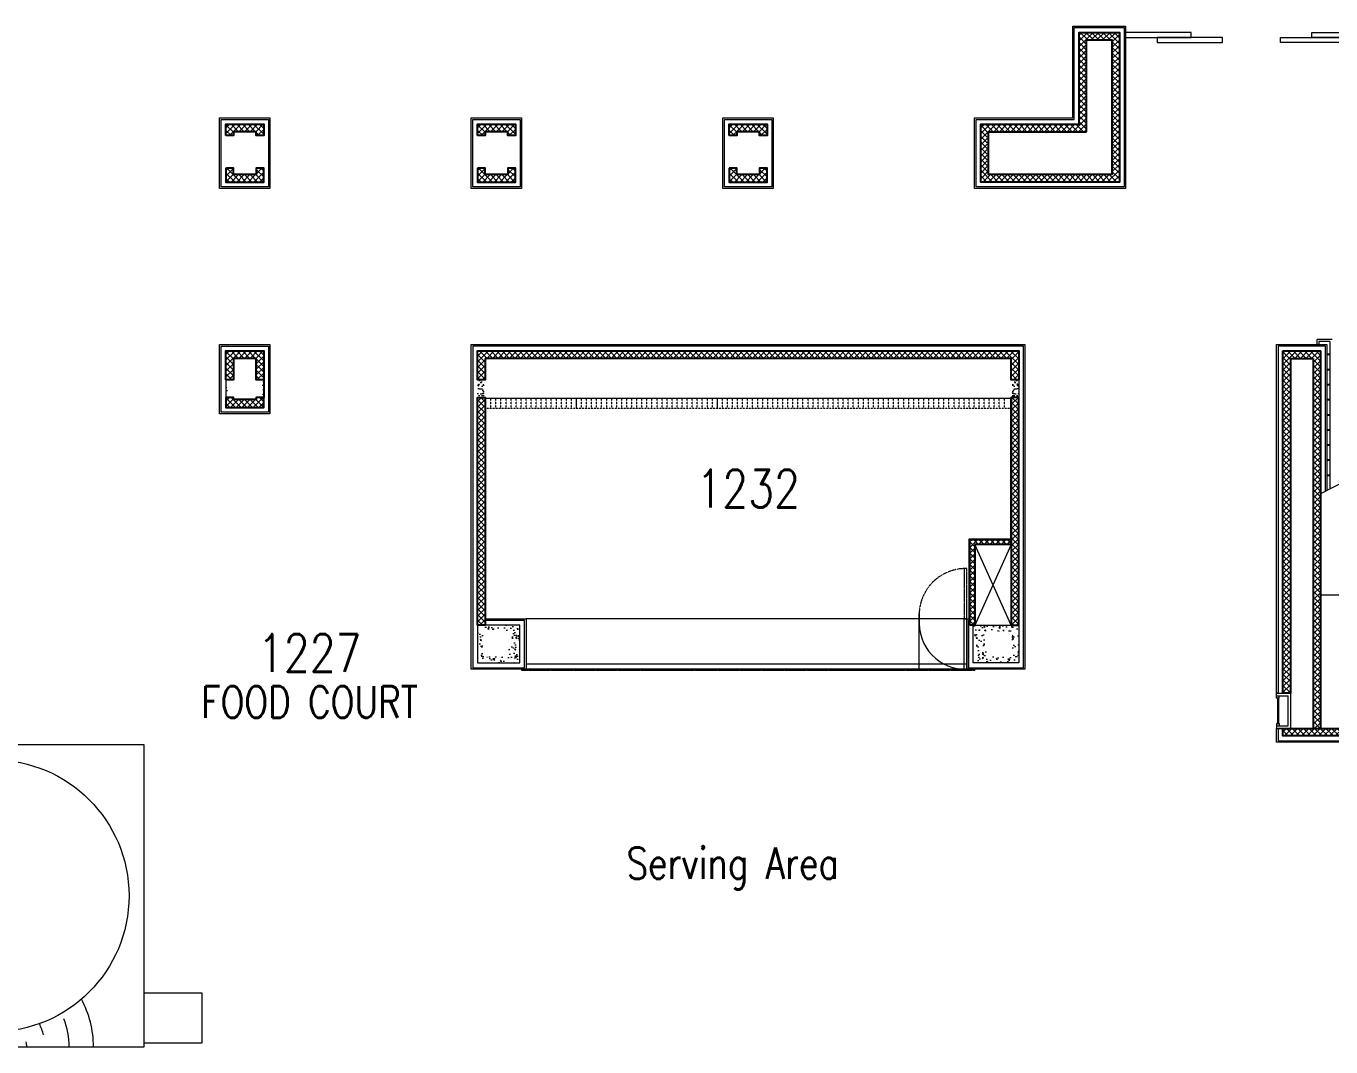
# Model space of a CAD drawing. Header units: inches. Extents: x 13084 to 220150, y 6494 to 167180.
# Drawn here: x 63770 to 89693, y 80630 to 100905 of the extents above; entities that cross this region are included whole.
import ezdxf
from ezdxf.enums import TextEntityAlignment as Align

# ---------------------------------------------------------------- set-up
doc = ezdxf.new("R2010")
doc.units = ezdxf.units.IN
doc.header["$MEASUREMENT"] = 0
doc.linetypes.add('Ground Floor$0$HIDDEN', pattern=[0.375, 0.25, -0.125])
for name, color, linetype, lineweight in [('Ground Floor$0$A-G23-M-Stairs-Concrete', 251, 'Continuous', 25), ('Ground Floor$0$A-G23-M-Stairs-Railings', 251, 'Continuous', 15), ('Ground Floor$0$A-G250-M-Walls-Blockwork', 7, 'Continuous', 25), ('Ground Floor$0$A-G250-M-Walls-Concrete', 7, 'Continuous', 20), ('Ground Floor$0$A-G250-M-Water-Features', 251, 'Continuous', 20), ('Ground Floor$0$A-G252-H-Internal-Walls', 251, 'Continuous', 9), ('Ground Floor$0$A-G312-M-Wall-Cladding-Panel', 7, 'Continuous', 9), ('Ground Floor$0$A-G312-M-Wall-Finish-Plaster', 7, 'Continuous', 15), ('Ground Floor$0$A-G322-M-Door', 251, 'Continuous', 15), ('Ground Floor$0$A-G4-M-Furniture-and-Fittings', 251, 'Continuous', 9), ('Ground Floor$0$A-G4-M-Furniture-Built-In', 251, 'Continuous', 9), ('Ground Floor$0$A-G52-M-Plinth', 251, 'Continuous', 9), ('Ground Floor$0$A-G572-Fire-Hose-Cabinet', 251, 'Continuous', 15), ('Ground Floor$0$A-G731-G-Site-Water-Features', 251, 'Continuous', 9), ('Ground Floor$0$A-Z036-G-Stair-Symbology', 251, 'Continuous', 15), ('Ground Floor$0$A-Z036-G-Void-Symbology', 251, 'Continuous', 9), ('Ground Floor$0$Z-Z001-S-Room-Name-Identification-250', 7, 'Continuous', 15), ('Z-Z001-S-Room-Name-Identification-250', 7, 'Continuous', 15)]:
    doc.layers.add(name, color=color, linetype=linetype, lineweight=lineweight)
doc.styles.add('Ground Floor$0$Tag-RomanS', font='romans.shx', dxfattribs={"width": 0.8})
doc.styles.add('Tag-RomanS', font='romans.shx', dxfattribs={"width": 0.8})
pattern_1 = [(45, (31615.24, 164129.57), (-56.1266, 56.1266), []), (135, (31615.24, 164129.57), (-56.1266, -56.1266), [])]
pattern_2 = [(140, (31615.24, 164129.57), (23.90863, 273.277), [28.575, -314.325]), (85, (31615.24, 164129.57), (-286.585, -52.8642), [22.86, -251.46]), (190.451, (31617.23, 164152.34), (-262.675, 220.41375), [24.285, -267.135]), (136.1842, (31539.04, 164129.57), (63.0635, 406.6186), [42.8625, -471.4875]), (186.6356, (31544.3, 164163.45), (-371.1383, 356.1064), [36.4275, -400.7025]), (81.184, (31539.04, 164129.57), (-371.1377, 356.107), [34.29, -377.19]), (111, (31558.09, 164167.67), (153.3983, 227.4223), [28.575, -314.325]), (56, (31558.1, 164167.67), (-276.28195, 92.703), [22.86, -251.46]), (161.4514, (31570.87, 164186.62), (-122.8843, 320.1247), [24.285, -267.135]), (127.5, (31615.24, 164129.57), (-126.83256, 4.6329), [0, -248.412, 0, -255.27, 0, -252.4125]), (97.5, (31615.24, 164129.57), (-150.27086, 100.2295), [0, -145.542, 0, -242.697, 0, -96.2025]), (57.5, (31615.24, 164044.61), (8.59312, 203.38589), [0, -95.25, 0, -297.18, 0, -394.335]), (47.5, (31615.24, 164006.5), (-38.13974, 222.19377), [0, -123.825, 0, -197.358, 0, -280.035])]
pattern_3 = [(140, (31615.24, 164129.57), (15.93909, 182.18467), [19.05, -209.55]), (85, (31615.24, 164129.57), (-191.05664, -35.24283), [15.24, -167.64]), (190.451, (31616.57, 164144.75), (-175.1167, 146.9425), [16.19, -178.09]), (136.1842, (31564.44, 164129.57), (42.0423, 271.07904), [28.575, -314.325]), (186.6356, (31567.94, 164152.16), (-247.42556, 237.4042), [24.285, -267.135]), (81.184, (31564.44, 164129.57), (-247.4251, 237.4046), [22.86, -251.46]), (111, (31577.14, 164154.97), (102.26552, 151.61488), [19.05, -209.55]), (56, (31577.14, 164154.97), (-184.18797, 61.80203), [15.24, -167.64]), (161.4514, (31585.66, 164167.6), (-81.92286, 213.4165), [16.19, -178.09]), (127.5, (31615.24, 164129.57), (-84.55504, 3.088603), [0, -165.608, 0, -170.18, 0, -168.275]), (97.5, (31615.24, 164129.57), (-100.180575, 66.81966), [0, -97.028, 0, -161.798, 0, -64.135]), (57.5, (31615.24, 164072.93), (5.728744, 135.590595), [0, -63.5, 0, -198.12, 0, -262.89]), (47.5, (31615.24, 164047.53), (-25.42649, 148.12918), [0, -82.55, 0, -131.572, 0, -186.69])]

# ---------------------------------------------------------------- blocks, each defined once
blk = doc.blocks.new('Ground Floor$0$d67')
at = {"layer": 'Ground Floor$0$A-G322-M-Door'}
for points in [[(54000, -63575), (54000, -63675), (55300, -63675), (55300, -63575), (54000, -63575)], [(54625, -63675), (54625, -63775), (55925, -63775), (55925, -63675), (54625, -63675)]]:
    blk.add_lwpolyline(points, dxfattribs=at)
at = {"layer": 'Ground Floor$0$A-G322-M-Door', "elevation": 0}
for points in [[(58375, -63675), (58375, -63775), (57075, -63775), (57075, -63675), (58375, -63675)], [(59000, -63575), (59000, -63675), (57700, -63675), (57700, -63575), (59000, -63575)]]:
    blk.add_lwpolyline(points, dxfattribs=at)
blk = doc.blocks.new('Ground Floor$0$tag-roomname')
at = {"lineweight": 18, "ltscale": 0.01, "style": 'Ground Floor$0$Tag-RomanS', "width": 0.8}
blk.add_attdef('ROOM_NO_2', text='', height=3, dxfattribs=at).set_placement((0, 1.61), align=Align.MIDDLE_CENTER)
at = {"linetype": 'ByBlock', "lineweight": 13, "ltscale": 0.01, "style": 'Ground Floor$0$Tag-RomanS', "width": 0.8, "flags": 1}
for tag, p in [('ROOM_NAME_1', (0, -2.29)), ('AREA', (0, -5.74))]:
    blk.add_attdef(tag, text='', height=2.8, dxfattribs=at).set_placement(p, align=Align.MIDDLE_CENTER)
blk = doc.blocks.new('Ground Floor$0$FHC')
at = {"ltscale": 0.2}
for p, q in [((700, 280), (0, 280)), ((0, 0), (0, 280)), ((700, 0), (700, 280)), ((50, 0), (0, 0)), ((650, 230), (50, 230)), ((50, 0), (50, 230)), ((100, 50), (50, 50)), ((50, 0), (50, 50)), ((100, 0), (50, 0)), ((100, 50), (100, 0)), ((100, 35), (600, 35)), ((100, 15), (600, 15)), ((600, 0), (600, 50)), ((600, 50), (650, 50)), ((600, 0), (650, 0)), ((650, 0), (650, 230)), ((650, 0), (650, 50)), ((650, 0), (700, 0))]:
    blk.add_line(p, q, dxfattribs=at)
blk = doc.blocks.new('tag-roomname')
at = {"lineweight": 18, "ltscale": 0.01, "style": 'Tag-RomanS', "width": 0.8}
blk.add_attdef('ROOM_NO_2', text='', height=3, dxfattribs=at).set_placement((0, 1.61), align=Align.MIDDLE_CENTER)
at = {"linetype": 'ByBlock', "lineweight": 15, "ltscale": 0.01, "style": 'Tag-RomanS', "width": 0.8}
blk.add_attdef('ROOM_NAME_1', text='', height=2.5, dxfattribs=at).set_placement((0, -2.29), align=Align.MIDDLE_CENTER)
at = {"linetype": 'ByBlock', "lineweight": 15, "ltscale": 0.01, "style": 'Tag-RomanS', "width": 0.8, "flags": 1}
blk.add_attdef('AREA', text='', height=2.5, dxfattribs=at).set_placement((0, -5.74), align=Align.MIDDLE_CENTER)

msp = doc.modelspace()

# ---------------------------------------------------------------- hatches: boundary and pattern name
at = {"layer": 'Ground Floor$0$A-G252-H-Internal-Walls'}
h = msp.add_hatch(dxfattribs=at)
h.set_pattern_fill('ANSI37', color=256, scale=25, style=0)
h.set_pattern_definition([(135, (144615.24, 164129.57), (56.1266, 56.1266), []), (45, (144615.24, 164129.57), (56.1266, -56.1266), [])])
h.paths.add_polyline_path([(84696, 100780), (85490, 100780), (85490, 97805), (82743, 97805), (82743, 98955), (84696, 98955)])
h.paths.add_polyline_path([(84846, 98805), (82893, 98805), (82893, 98730), (82865, 98730), (82865, 98080), (82893, 98080), (82893, 97955), (85340, 97955), (85340, 100630), (84846, 100630)], flags=16)
h = msp.add_hatch(dxfattribs=at)
h.set_pattern_fill('ANSI37', color=256, scale=25, style=0)
h.set_pattern_definition([(315, (-18384.76, 32629.57), (-56.1266, -56.1266), []), (225, (-18384.76, 32629.57), (-56.1266, 56.1266), [])])
h.paths.add_polyline_path([(67740, 98730), (67740, 98955), (68490, 98955), (68490, 98730), (68340, 98730), (68340, 98805), (67890, 98805), (67890, 98730)])
h = msp.add_hatch(dxfattribs=at)
h.set_pattern_fill('ANSI37', color=256, scale=25, style=0)
h.set_pattern_definition([(315, (-13384.76, 32629.57), (-56.1266, -56.1266), []), (225, (-13384.76, 32629.57), (-56.1266, 56.1266), [])])
h.paths.add_polyline_path([(72740, 98730), (72740, 98955), (73490, 98955), (73490, 98730), (73340, 98730), (73340, 98805), (72890, 98805), (72890, 98730)])
h = msp.add_hatch(dxfattribs=at)
h.set_pattern_fill('ANSI37', color=256, scale=25, style=0)
h.set_pattern_definition([(315, (-8384.76, 32629.57), (-56.1266, -56.1266), []), (225, (-8384.76, 32629.57), (-56.1266, 56.1266), [])])
h.paths.add_polyline_path([(77740, 98730), (77740, 98955), (78490, 98955), (78490, 98730), (78340, 98730), (78340, 98805), (77890, 98805), (77890, 98730)])
h = msp.add_hatch(dxfattribs=at)
h.set_pattern_fill('ANSI37', color=256, scale=25, style=0)
h.set_pattern_definition([(45, (-18384.76, 164129.57), (-56.1266, 56.1266), []), (135, (-18384.76, 164129.57), (-56.1266, -56.1266), [])])
h.paths.add_polyline_path([(67740, 98080), (67740, 97805), (68490, 97805), (68490, 98080), (68340, 98080), (68340, 97955), (67890, 97955), (67890, 98080)])
h = msp.add_hatch(dxfattribs=at)
h.set_pattern_fill('ANSI37', color=256, scale=25, style=0)
h.set_pattern_definition([(45, (-13384.76, 164129.57), (-56.1266, 56.1266), []), (135, (-13384.76, 164129.57), (-56.1266, -56.1266), [])])
h.paths.add_polyline_path([(72740, 98080), (72740, 97805), (73490, 97805), (73490, 98080), (73340, 98080), (73340, 97955), (72890, 97955), (72890, 98080)])
h = msp.add_hatch(dxfattribs=at)
h.set_pattern_fill('ANSI37', color=256, scale=25, style=0)
h.set_pattern_definition([(45, (-8384.76, 164129.57), (-56.1266, 56.1266), []), (135, (-8384.76, 164129.57), (-56.1266, -56.1266), [])])
h.paths.add_polyline_path([(77740, 98080), (77740, 97805), (78490, 97805), (78490, 98080), (78340, 98080), (78340, 97955), (77890, 97955), (77890, 98080)])
h = msp.add_hatch(dxfattribs=at)
h.set_pattern_fill('ANSI37', color=256, scale=25, style=0)
h.set_pattern_definition([(315, (-18384.76, 28129.57), (-56.1266, -56.1266), []), (225, (-18384.76, 28129.57), (-56.1266, 56.1266), [])])
h.paths.add_polyline_path([(67740, 93880), (67740, 94455), (68490, 94455), (68490, 93880), (68340, 93880), (68340, 94305), (67890, 94305), (67890, 93880)])
h = msp.add_hatch(dxfattribs=at)
h.set_pattern_fill('ANSI37', color=256, scale=25, style=0)
h.set_pattern_definition(pattern_1)
h.paths.add_polyline_path([(72890, 94305), (72890, 93880), (72740, 93880), (72740, 94455), (83490, 94455), (83490, 93880), (83340, 93880), (83340, 94305)])
h = msp.add_hatch(dxfattribs=at)
h.set_pattern_fill('ANSI37', color=256, scale=25, style=0)
h.set_pattern_definition(pattern_1)
h.paths.add_polyline_path([(89490, 94455), (88740, 94455), (88740, 87655), (88890, 87655), (88890, 94305), (89340, 94305), (89340, 86955), (89490, 86955)])
h = msp.add_hatch(dxfattribs=at)
h.set_pattern_fill('AR-CONC', color=256, angle=90, style=0)
h.set_pattern_definition(pattern_3)
h.paths.add_polyline_path([(67765, 93880), (67740, 93880), (67740, 93630), (67765, 93630)])
h.paths.add_polyline_path([(67765, 93630), (67740, 93630), (67740, 93530), (67765, 93530)])
h = msp.add_hatch(dxfattribs=at)
h.set_pattern_fill('AR-CONC', color=256, angle=90, style=0)
h.set_pattern_definition(pattern_3)
h.paths.add_polyline_path([(68490, 93880), (68465, 93880), (68465, 93630), (68490, 93630)])
h.paths.add_polyline_path([(68490, 93630), (68465, 93630), (68465, 93530), (68490, 93530)])
h = msp.add_hatch(dxfattribs=at)
h.set_pattern_fill('AR-CONC', color=256, angle=90, style=0)
h.set_pattern_definition([(40, (124615.18, 164129.57), (-15.93909, 182.18467), [19.05, -209.55]), (95, (124615.18, 164129.57), (191.05664, -35.24283), [15.24, -167.64]), (349.549, (124613.85, 164144.75), (175.1167, 146.9425), [16.19, -178.09]), (43.8158, (124665.98, 164129.57), (-42.0423, 271.07904), [28.575, -314.325]), (353.3644, (124662.48, 164152.16), (247.42556, 237.4042), [24.285, -267.135]), (98.816, (124665.98, 164129.57), (247.4251, 237.4046), [22.86, -251.46]), (69, (124653.28, 164154.97), (-102.26552, 151.61488), [19.05, -209.55]), (124, (124653.28, 164154.97), (184.18797, 61.80203), [15.24, -167.64]), (18.5486, (124644.76, 164167.6), (81.92286, 213.4165), [16.19, -178.09]), (52.5, (124615.18, 164129.57), (84.55504, 3.088603), [0, -165.608, 0, -170.18, 0, -168.275]), (82.5, (124615.18, 164129.57), (100.180575, 66.81966), [0, -97.028, 0, -161.798, 0, -64.135]), (122.5, (124615.18, 164072.93), (-5.728744, 135.590595), [0, -63.5, 0, -198.12, 0, -262.89]), (132.5, (124615.18, 164047.53), (25.42649, 148.12918), [0, -82.55, 0, -131.572, 0, -186.69])])
h.paths.add_polyline_path([(72740, 93880), (72865, 93880), (72865, 93630), (72740, 93630)])
h.paths.add_polyline_path([(72740, 93630), (72865, 93630), (72865, 93530), (72740, 93530)])
h = msp.add_hatch(dxfattribs=at)
h.set_pattern_fill('AR-CONC', color=256, angle=90, style=0)
h.set_pattern_definition(pattern_3)
h.paths.add_polyline_path([(83490, 93880), (83365, 93880), (83365, 93630), (83490, 93630)])
h.paths.add_polyline_path([(83490, 93630), (83365, 93630), (83365, 93530), (83490, 93530)])
h = msp.add_hatch(dxfattribs=at)
h.set_pattern_fill('ANSI37', color=256, scale=25, style=0)
h.set_pattern_definition([(45, (-18384.76, 159664.574), (-56.1266, 56.1266), []), (135, (-18384.76, 159664.574), (-56.1266, -56.1266), [])])
h.paths.add_polyline_path([(67740, 93530), (67740, 93330), (68490, 93330), (68490, 93530), (68340, 93530), (68340, 93490), (67890, 93490), (67890, 93530)])
h = msp.add_hatch(dxfattribs=at)
h.set_pattern_fill('ANSI37', color=256, scale=25, style=0)
h.set_pattern_definition(pattern_1)
h.paths.add_polyline_path([(72890, 93530), (72740, 93530), (72740, 91607, -0.013149), (72890, 91628)])
h.paths.add_polyline_path([(72890, 91628, 0.013149), (72740, 91607), (72740, 89005), (72890, 89005)])
h = msp.add_hatch(dxfattribs=at)
h.set_pattern_fill('ANSI37', color=256, scale=25, style=0)
h.set_pattern_definition(pattern_1)
h.paths.add_polyline_path([(83490, 93530), (83340, 93530), (83340, 91771, -0.011967), (83490, 91747)])
h.paths.add_polyline_path([(83490, 91747, 0.011967), (83340, 91771), (83340, 89005), (83490, 89005)])
h = msp.add_hatch(dxfattribs=at)
h.set_pattern_fill('ANSI37', color=256, scale=25, style=0)
h.set_pattern_definition(pattern_1)
h.paths.add_polyline_path([(83340, 90705), (82521, 90705), (82521, 89005), (82621, 89005), (82621, 90605), (83340, 90605)])
h = msp.add_hatch(dxfattribs=at)
h.set_pattern_fill('AR-CONC', color=256, scale=1.5, angle=90, style=0)
h.set_pattern_definition(pattern_2)
h.paths.add_polyline_path([(73580, 89005), (73115, 89005), (73115, 88880), (73365, 88880), (73365, 88630), (73580, 88630)])
h.paths.add_polyline_path([(73115, 89005), (72890, 89005), (72890, 88880), (73115, 88880)])
h.paths.add_polyline_path([(73115, 88380), (72865, 88380), (72865, 88630), (72740, 88630), (72740, 88255), (73115, 88255)])
h.paths.add_polyline_path([(72865, 88879), (72740, 88879), (72740, 88630), (72865, 88630)])
h.paths.add_polyline_path([(73580, 88630), (73365, 88630), (73365, 88380), (73115, 88380), (73115, 88255), (73580, 88255)])
h = msp.add_hatch(dxfattribs=at)
h.set_pattern_fill('AR-CONC', color=256, scale=1.5, angle=90, style=0)
h.set_pattern_definition(pattern_2)
h.paths.add_polyline_path([(83490, 89005), (83340, 89005), (82585, 89005), (82585, 88255), (83490, 88255)])
h.paths.add_polyline_path([(83365, 88880), (83365, 88380), (82865, 88380), (82865, 88880)], flags=16)
h = msp.add_hatch(dxfattribs=at)
h.set_pattern_fill('ANSI37', color=256, scale=25, style=0)
h.set_pattern_definition(pattern_1)
h.paths.add_polyline_path([(92915, 86955), (88895, 86955), (88895, 86955), (88740, 86955), (88740, 86805), (92915, 86805)])

# ---------------------------------------------------------------- linework, layer by layer
at = {"layer": 'Ground Floor$0$A-G23-M-Stairs-Concrete'}
for p, q in [((89675, 94380, 0), (89615, 94380, 0)), ((89675, 94080, 0), (89615, 94080, 0)), ((89675, 93780, 0), (89615, 93780, 0)), ((89675, 93480, 0), (89615, 93480, 0)), ((89675, 93180, 0), (89615, 93180, 0)), ((89675, 92880, 0), (89615, 92880, 0)), ((89675, 92580, 0), (89615, 92580, 0)), ((89675, 92280, 0), (89615, 92280, 0)), ((89675, 91980, 0), (89615, 91980, 0))]:
    msp.add_line(p, q, dxfattribs=at)
at = {"layer": 'Ground Floor$0$A-G23-M-Stairs-Railings'}
for p, q in [((89715, 94680, 0), (89415, 94680, 0)), ((89415, 94680, 0), (89415, 94580, 0)), ((89675, 94640, 0), (89455, 94640, 0)), ((89455, 94640, 0), (89455, 94580, 0)), ((89675, 94640, 0), (89675, 91716, 0))]:
    msp.add_line(p, q, dxfattribs=at)
at = {"layer": 'Ground Floor$0$A-G250-M-Walls-Blockwork', "ltscale": 0.02}
for p, q in [((88740, 87655), (88740, 94455)), ((88740, 94455), (89490, 94455)), ((88890, 94305), (89340, 94305)), ((88890, 94305), (88890, 87655)), ((89340, 94305), (89340, 86955)), ((88890, 87655), (88740, 87655))]:
    msp.add_line(p, q, dxfattribs=at)
at = {"layer": 'Ground Floor$0$A-G250-M-Walls-Blockwork'}
for p, q in [((89490, 86955), (89490, 94455)), ((68490, 93880, 0), (68490, 93530, 0)), ((82521, 89005), (82521, 90705)), ((82521, 90705), (83340, 90705)), ((83340, 90605), (82621, 90605)), ((82621, 90605), (82621, 89005)), ((82621, 89005), (82521, 89005))]:
    msp.add_line(p, q, dxfattribs=at)
for points in [[(84690, 98955), (84690, 100780), (85490, 100780), (85490, 97805), (82740, 97805), (82740, 98955)], [(84840, 98805), (84840, 100630), (85340, 100630), (85340, 97955), (82890, 97955), (82890, 98805)], [(72740, 98730), (72740, 98955), (73490, 98955), (73490, 98730), (73340, 98730), (73340, 98805), (72890, 98805), (72890, 98730)], [(72740, 98080), (72740, 97805), (73490, 97805), (73490, 98080), (73340, 98080), (73340, 97955), (72890, 97955), (72890, 98080)], [(72740, 89005), (72740, 93530), (72890, 93530), (72890, 89005)], [(83490, 89005), (83490, 93530), (83340, 93530), (83340, 89005)]]:
    msp.add_lwpolyline(points, close=True, dxfattribs=at)
at = {"layer": 'Ground Floor$0$A-G250-M-Walls-Blockwork', "elevation": 0}
for points in [[(67740, 98730), (67740, 98955), (68490, 98955), (68490, 98730), (68340, 98730), (68340, 98805), (67890, 98805), (67890, 98730)], [(77740, 98730), (77740, 98955), (78490, 98955), (78490, 98730), (78340, 98730), (78340, 98805), (77890, 98805), (77890, 98730)], [(67740, 98080), (67740, 97805), (68490, 97805), (68490, 98080), (68340, 98080), (68340, 97955), (67890, 97955), (67890, 98080)], [(77740, 98080), (77740, 97805), (78490, 97805), (78490, 98080), (78340, 98080), (78340, 97955), (77890, 97955), (77890, 98080)], [(67740, 93880), (67740, 94455), (68490, 94455), (68490, 93880), (68340, 93880), (68340, 94305), (67890, 94305), (67890, 93880)], [(67740, 93530), (67740, 93330), (68490, 93330), (68490, 93530), (68340, 93530), (68340, 93490), (67890, 93490), (67890, 93530)]]:
    msp.add_lwpolyline(points, close=True, dxfattribs=at)
at = {"layer": 'Ground Floor$0$A-G250-M-Walls-Blockwork', "ltscale": 0.02}
msp.add_lwpolyline([(72890, 94305), (72890, 93880), (72740, 93880), (72740, 94455), (83490, 94455), (83490, 93880), (83340, 93880), (83340, 94305)], close=True, dxfattribs=at)
at = {"layer": 'Ground Floor$0$A-G250-M-Walls-Blockwork', "ltscale": 0.02, "elevation": 0}
msp.add_lwpolyline([(88740, 86955), (92915, 86955), (92915, 86805), (88740, 86805)], close=True, dxfattribs=at)
at = {"layer": 'Ground Floor$0$A-G250-M-Walls-Concrete'}
for p, q in [((67740, 93880, 0), (67740, 93530, 0)), ((83490, 93880), (83490, 93530))]:
    msp.add_line(p, q, dxfattribs=at)
msp.add_lwpolyline([(72740, 88255), (73580, 88255), (73580, 89005), (72740, 89005)], close=True, dxfattribs=at)
at = {"layer": 'Ground Floor$0$A-G250-M-Walls-Concrete', "elevation": 0}
msp.add_lwpolyline([(82585, 89005), (83490, 89005), (83490, 88255), (82585, 88255)], close=True, dxfattribs=at)
at = {"layer": 'Ground Floor$0$A-G250-M-Water-Features'}
msp.add_lwpolyline([(66115, 86630), (60115, 86630), (60115, 80630), (66115, 80630)], close=True, dxfattribs=at)
at = {"layer": 'Ground Floor$0$A-G312-M-Wall-Cladding-Panel'}
for p, q in [((88645, 87655, 0), (88740, 87655)), ((88615, 86680, 0), (88615, 86955, 0)), ((88615, 86955, 0), (88645, 86955, 0)), ((88740, 86955, 0), (88645, 86955, 0)), ((88645, 86955, 0), (88645, 86710, 0)), ((93615, 86680, 0), (88615, 86680, 0)), ((88645, 86710, 0), (93585, 86710, 0))]:
    msp.add_line(p, q, dxfattribs=at)
for points in [[(84565, 99080), (84565, 100905), (85615, 100905), (85615, 97680), (82615, 97680), (82615, 99080)], [(84595, 99050), (84595, 100875), (85585, 100875), (85585, 97710), (82645, 97710), (82645, 99050)], [(67615, 99080), (68615, 99080), (68615, 97680), (67615, 97680)], [(67645, 99050), (68585, 99050), (68585, 97710), (67645, 97710)], [(72615, 99080), (73615, 99080), (73615, 97680), (72615, 97680)], [(72645, 99050), (73585, 99050), (73585, 97710), (72645, 97710)], [(77615, 99080), (78615, 99080), (78615, 97680), (77615, 97680)], [(77645, 99050), (78585, 99050), (78585, 97710), (77645, 97710)], [(67615, 94580), (68615, 94580), (68615, 93205), (67615, 93205)], [(67645, 94550), (68585, 94550), (68585, 93235), (67645, 93235)]]:
    msp.add_lwpolyline(points, close=True, dxfattribs=at)
for points in [[(82521, 89130), (82521, 89100), (82490, 89100), (82490, 88160), (83585, 88160), (83585, 94550), (72645, 94550), (72645, 88160), (73675, 88160), (73675, 89100), (72905, 89100), (72905, 89130), (73705, 89130), (73705, 88130), (72615, 88130), (72615, 94580), (83615, 94580), (83615, 88130)], [(83615, 88130), (82460, 88130), (82460, 89130), (82521, 89130)]]:
    msp.add_lwpolyline(points, dxfattribs=at)
at = {"layer": 'Ground Floor$0$A-G312-M-Wall-Cladding-Panel', "elevation": 0}
for points in [[(88645, 87655), (88615, 87655), (88615, 94580), (89615, 94580), (89615, 91686)], [(89585, 91670), (89585, 94550), (88645, 94550), (88645, 87655)]]:
    msp.add_lwpolyline(points, dxfattribs=at)
at = {"layer": 'Ground Floor$0$A-G312-M-Wall-Finish-Plaster'}
for p, q in [((72905, 93515), (83325, 93515)), ((72905, 89005), (72905, 93515)), ((83325, 93515), (83325, 90720, 0)), ((82506, 90720), (83325, 90720)), ((82506, 89130), (82506, 90720)), ((89490, 89610, 0), (93340, 89610, 0))]:
    msp.add_line(p, q, dxfattribs=at)
at = {"layer": 'Ground Floor$0$A-G322-M-Door', "linetype": 'Ground Floor$0$HIDDEN', "ltscale": 0.5}
msp.add_lwpolyline([(82460, 90130), (82410, 90130), (82410, 89130), (82460, 89130)], close=True, dxfattribs=at)
at = {"layer": 'Ground Floor$0$A-G322-M-Door'}
for points in [[(81515, 89130), (73705, 89130), (73705, 88130), (81515, 88130)], [(82460, 88130), (82410, 88130), (82410, 89130), (82460, 89130)]]:
    msp.add_lwpolyline(points, close=True, dxfattribs=at)
at = {"layer": 'Ground Floor$0$A-G322-M-Door', "linetype": 'Ground Floor$0$HIDDEN', "ltscale": 0.5, "elevation": 0}
msp.add_lwpolyline([(82617, 88105), (73617, 88105), (73617, 88130), (82617, 88130)], close=True, dxfattribs=at)
at = {"layer": 'Ground Floor$0$A-G322-M-Door', "linetype": 'Ground Floor$0$HIDDEN', "ltscale": 0.5}
msp.add_arc((82435, 89207), 923, 88.4483, 184.7926, dxfattribs=at)
at = {"layer": 'Ground Floor$0$A-G322-M-Door'}
msp.add_arc((82435, 89052), 923, 175.2074, 271.5517, dxfattribs=at)
at = {"layer": 'Ground Floor$0$A-G4-M-Furniture-and-Fittings', "linetype": 'Ground Floor$0$HIDDEN', "ltscale": 0.2}
for p, q in [((73005, 93315), (73005, 93515)), ((73105, 93315), (73105, 93515)), ((73205, 93315), (73205, 93515)), ((73305, 93315), (73305, 93515)), ((73405, 93315), (73405, 93515)), ((73505, 93315), (73505, 93515)), ((73605, 93315), (73605, 93515)), ((73705, 93315), (73705, 93515)), ((73805, 93315), (73805, 93515)), ((73905, 93315), (73905, 93515)), ((74005, 93315), (74005, 93515)), ((74105, 93315), (74105, 93515)), ((74205, 93315), (74205, 93515)), ((74305, 93315), (74305, 93515)), ((74405, 93315), (74405, 93515)), ((74505, 93315), (74505, 93515)), ((74605, 93315), (74605, 93515)), ((74805, 93315), (74805, 93515)), ((74905, 93315), (74905, 93515)), ((75005, 93315), (75005, 93515)), ((75105, 93315), (75105, 93515)), ((75205, 93315), (75205, 93515)), ((75305, 93315), (75305, 93515)), ((75405, 93315), (75405, 93515)), ((75505, 93315), (75505, 93515)), ((75605, 93315), (75605, 93515)), ((75705, 93315), (75705, 93515)), ((75805, 93315), (75805, 93515)), ((75905, 93315), (75905, 93515)), ((76005, 93315), (76005, 93515)), ((76105, 93315), (76105, 93515)), ((76205, 93315), (76205, 93515)), ((76305, 93315), (76305, 93515)), ((76405, 93315), (76405, 93515)), ((76505, 93315), (76505, 93515)), ((76605, 93315), (76605, 93515)), ((76705, 93315), (76705, 93515)), ((76805, 93315), (76805, 93515)), ((76905, 93315), (76905, 93515)), ((77005, 93315), (77005, 93515)), ((77105, 93315), (77105, 93515)), ((77205, 93315), (77205, 93515)), ((77305, 93315), (77305, 93515)), ((77405, 93315), (77405, 93515)), ((77605, 93315), (77605, 93515)), ((77705, 93315), (77705, 93515)), ((77805, 93315), (77805, 93515)), ((77905, 93315), (77905, 93515)), ((78005, 93315), (78005, 93515)), ((78105, 93315), (78105, 93515)), ((78205, 93315), (78205, 93515)), ((78305, 93315), (78305, 93515)), ((78405, 93315), (78405, 93515)), ((78505, 93315), (78505, 93515)), ((78605, 93315), (78605, 93515)), ((78705, 93315), (78705, 93515)), ((78805, 93315), (78805, 93515)), ((78905, 93315), (78905, 93515)), ((79005, 93315), (79005, 93515)), ((79105, 93315), (79105, 93515)), ((79205, 93315), (79205, 93515)), ((79305, 93315), (79305, 93515)), ((79405, 93315), (79405, 93515)), ((79505, 93315), (79505, 93515)), ((79605, 93315), (79605, 93515)), ((79705, 93315), (79705, 93515)), ((79805, 93315), (79805, 93515)), ((79905, 93315), (79905, 93515)), ((80005, 93315), (80005, 93515)), ((80105, 93315), (80105, 93515)), ((80205, 93315), (80205, 93515)), ((80305, 93315), (80305, 93515)), ((80405, 93315), (80405, 93515)), ((80505, 93315), (80505, 93515)), ((80605, 93315), (80605, 93515)), ((80705, 93315), (80705, 93515)), ((80805, 93315), (80805, 93515)), ((80905, 93315), (80905, 93515)), ((81005, 93315), (81005, 93515)), ((81105, 93315), (81105, 93515)), ((81205, 93315), (81205, 93515)), ((81305, 93315), (81305, 93515)), ((81405, 93315), (81405, 93515)), ((81505, 93315), (81505, 93515)), ((81605, 93315), (81605, 93515)), ((81705, 93315), (81705, 93515)), ((81805, 93315), (81805, 93515)), ((81905, 93315), (81905, 93515)), ((82005, 93315), (82005, 93515)), ((82105, 93315), (82105, 93515)), ((82205, 93315), (82205, 93515)), ((82305, 93315), (82305, 93515)), ((82405, 93315), (82405, 93515)), ((82505, 93315), (82505, 93515)), ((82605, 93315), (82605, 93515)), ((82705, 93315), (82705, 93515)), ((82805, 93315), (82805, 93515)), ((82905, 93315), (82905, 93515)), ((83005, 93315), (83005, 93515)), ((83105, 93315), (83105, 93515)), ((83205, 93315), (83205, 93515))]:
    msp.add_line(p, q, dxfattribs=at)
at = {"layer": 'Ground Floor$0$A-G4-M-Furniture-and-Fittings'}
for p, q in [((74705, 93315), (74705, 93515)), ((77505, 93315), (77505, 93515)), ((81515, 88230, 0), (81515, 89230, 0)), ((82460, 89130), (73705, 89130, 0)), ((82460, 88230, 0), (73705, 88230)), ((82460, 88130), (73705, 88130))]:
    msp.add_line(p, q, dxfattribs=at)
at = {"layer": 'Ground Floor$0$A-G4-M-Furniture-and-Fittings', "linetype": 'Ground Floor$0$HIDDEN', "ltscale": 0.4}
msp.add_line((72905, 93315), (83325, 93315), dxfattribs=at)
at = {"layer": 'Ground Floor$0$A-G4-M-Furniture-Built-In'}
msp.add_circle((63115, 83630, 0), 2700, dxfattribs=at)
at = {"layer": 'Ground Floor$0$A-G52-M-Plinth', "linetype": 'Ground Floor$0$HIDDEN'}
msp.add_lwpolyline([(66115, 81705), (67263, 81705), (67263, 80705), (66115, 80705)], close=True, dxfattribs=at)
at = {"layer": 'Ground Floor$0$A-G731-G-Site-Water-Features'}
for radius, start, end in [(1994, 0, 28.3777), (1511, 0, 21.5449), (1028, 13.2878, 26.6554), (667, 0, 8.4396)]:
    msp.add_arc((63115, 80630, 0), radius, start, end, dxfattribs=at)
at = {"layer": 'Ground Floor$0$A-Z036-G-Stair-Symbology'}
msp.add_lwpolyline([(89490, 91622), (90988, 92389)], dxfattribs=at)
at = {"layer": 'Ground Floor$0$A-Z036-G-Void-Symbology'}
for p, q in [((83340, 89005), (82621, 90605)), ((83340, 90605), (82621, 89005))]:
    msp.add_line(p, q, dxfattribs=at)

# ---------------------------------------------------------------- block references
at = {"layer": 'Ground Floor$0$A-G312-M-Wall-Cladding-Panel'}
msp.add_blockref('Ground Floor$0$d67', (31615, 164355), dxfattribs=at)
at = {"layer": 'Ground Floor$0$A-G572-Fire-Hose-Cabinet', "rotation": 270}
msp.add_blockref('Ground Floor$0$FHC', (88615, 87655), dxfattribs=at)
at = {"layer": 'Ground Floor$0$Z-Z001-S-Room-Name-Identification-250'}
ref = msp.add_blockref('Ground Floor$0$tag-roomname', (78115, 91317, 0), dxfattribs=dict(at, xscale=250, yscale=250, zscale=250))
ref.add_attrib('ROOM_NO_2', '1232', dxfattribs={"layer": '0', "lineweight": 18, "ltscale": 0.01, "height": 750, "style": 'Ground Floor$0$Tag-RomanS', "width": 0.8}).set_placement((78115, 91719, 0), align=Align.MIDDLE_CENTER)
at = {"layer": 'Z-Z001-S-Room-Name-Identification-250', "xscale": 250, "yscale": 250, "zscale": 250}
for p, values in [((69404, 88052), {'ROOM_NO_2': '1227', 'ROOM_NAME_1': 'FOOD COURT'}), ((77809, 84852), {'ROOM_NAME_1': 'Serving Area'})]:
    msp.add_blockref('tag-roomname', p, dxfattribs=at).add_auto_attribs(values)

doc.saveas('drawing.dxf')
